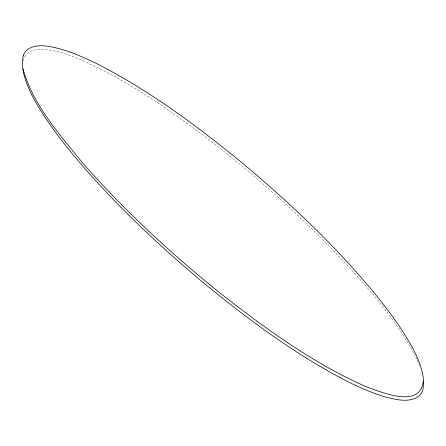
<?xml version="1.0" encoding="UTF-8"?>
<svg xmlns="http://www.w3.org/2000/svg" width="446" height="446" viewBox="0 0 446 446"><rect width="100%" height="100%" fill="white"/><g stroke="black" fill="none" stroke-linecap="round" stroke-linejoin="round"><path stroke-width="0.33" stroke-dasharray="2.23 1.67" d="M23.404 60.734C24.296 54.206 30.78 50.37 36.851 49.567C51.808 48.402 66.164 54.016 79.867 59.285C125.582 79.243 166.771 108.01 206.526 137.808C250.842 171.782 292.838 208.8 331.824 248.79C362.854 281.671 394.008 315.601 415.181 355.897M415.817 357.079L416.898 359.638M417.172 360.279L419.887 366.673"/><path stroke-width="0.67" d="M423.332 381.269C419.976 409.238 381.375 391.962 366.133 386.715C313.042 363.312 265.771 328.802 220.291 293.217C170.963 253.573 124.256 210.467 82.555 162.807C59.279 134.157 33.076 105.128 22.975 68.784M23.404 55.17C20.338 67.943 25.31 80.971 30.551 92.484C40.881 113.089 54.652 131.693 68.946 149.683C108.612 198.102 154.16 241.409 202.049 281.604C248.617 319.849 297.359 356.215 351.337 383.404C367.342 390.852 383.844 398.217 401.578 400.151C409.473 400.753 419.352 399.159 422.596 390.83C425.662 378.057 420.69 365.029 415.449 353.516C405.119 332.911 391.348 314.307 377.054 296.317C337.388 247.898 291.84 204.591 243.951 164.396C197.383 126.151 148.641 89.785 94.663 62.596C78.658 55.148 62.156 47.783 44.422 45.849C36.527 45.247 26.648 46.841 23.404 55.17"/></g></svg>
